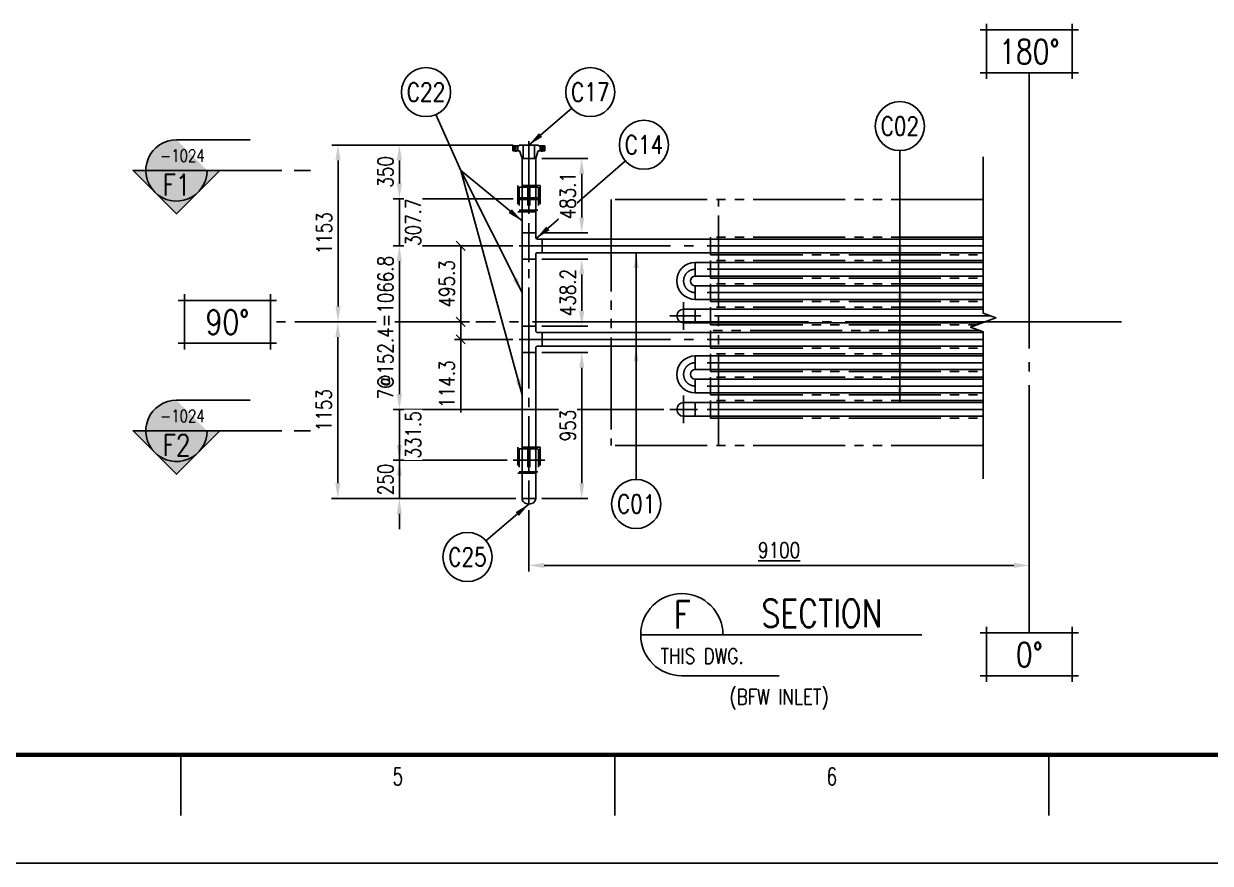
# Model space of a CAD drawing. Header units: millimetres. Extents: x 0 to 91981, y -132907 to 77676.
# Drawn here: x 69765 to 77501, y 41985 to 47460 of the extents above; entities that cross this region are included whole.
import ezdxf
from ezdxf.enums import TextEntityAlignment as Align

# ---------------------------------------------------------------- set-up
doc = ezdxf.new("R2010")
doc.units = ezdxf.units.MM
doc.header["$LTSCALE"] = 60
for name, pattern in [('CENTER', [7, 4, -1, 1, -1]), ('JNK-CENTER', [34, 30, -1.5, 1, -1.5]), ('JNK-HIDDEN', [3, 2, -1]), ('JNK-PHANTOM', [15, 10, -1, 1, -1, 1, -1])]:
    doc.linetypes.add(name, pattern=pattern)
for name, color, linetype in [('CEN-R', 1, 'JNK-CENTER'), ('CENTER-R', 1, 'CENTER'), ('CON-C', 4, 'Continuous'), ('CON-G', 3, 'Continuous'), ('CON-W', 7, 'Continuous'), ('CON-Y', 2, 'Continuous'), ('Dim-W', 7, 'Continuous'), ('HID-Y', 2, 'JNK-HIDDEN'), ('PHA-W', 7, 'JNK-PHANTOM')]:
    doc.layers.add(name, color=color, linetype=linetype)
doc.layers.add('CONT-G', color=3, linetype='Continuous', lineweight=25)
doc.styles.add('ROMANS', font='ROMANS.shx', dxfattribs={"width": 0.8})
doc.styles.add('SIMPLEX', font='simplex.shx', dxfattribs={"width": 0.8})
doc.dimstyles.new('DIM40', dxfattribs={"dimscale": 40, "dimtxt": 2.5, "dimasz": 2.5, "dimexe": 1, "dimexo": 1, "dimgap": 1, "dimtad": 1, "dimdec": 1, "dimdsep": 46, "dimtxsty": 'SIMPLEX', "dimcen": 0, "dimclrd": 256, "dimclre": 256, "dimclrt": 2, "dimadec": 1, "dimazin": 2, "dimtfac": 1, "dimtdec": 1, "dimtix": 1, "dimtmove": 2, "dimatfit": 2, "dimfxl": 1, "dimarcsym": 1})

# ---------------------------------------------------------------- blocks, each defined once
blk = doc.blocks.new('*D1491')
at = {"layer": 'DEFPOINTS', "color": 0, "transparency": 16777216}
for p in [(72994.75171092003, 46668.83746080197), (71813.80171092026, 45515.87686389958), (72711.25252562192, 45515.87686389958)]:
    blk.add_point(p, dxfattribs=at)
at = {"layer": 'Dim-W', "lineweight": -2, "transparency": 16777216}
for p, q in [((72954.75171092003, 46668.83746080197), (71773.80171092026, 46668.83746080197)), ((71813.80171092026, 46568.83746080197), (71813.80171092026, 45615.87686389958)), ((72671.25252562192, 45515.87686389958), (71773.80171092026, 45515.87686389958))]:
    blk.add_line(p, q, dxfattribs=at)
at = {"layer": 'Dim-W', "transparency": 16777216}
for points in [[(71797.13504425359, 46568.83746080197), (71830.46837758693, 46568.83746080197), (71813.80171092026, 46668.83746080197)], [(71797.13504425359, 45615.87686389958), (71830.46837758693, 45615.87686389958), (71813.80171092026, 45515.87686389958)]]:
    blk.add_solid(points, dxfattribs=at)
at = {"layer": 'Dim-W', "color": 2, "transparency": 16777216, "insert": (71723.80171092025, 46092.35716235079), "char_height": 100, "attachment_point": 5, "rotation": 90, "style": 'SIMPLEX'}
blk.add_mtext('1153', dxfattribs=at)
blk = doc.blocks.new('*D1492')
at = {"layer": 'DEFPOINTS', "color": 0, "transparency": 16777216}
for p in [(72711.25252562192, 45515.87686389958), (71812.40526660583, 44362.83746080153), (73013.80171092028, 44362.83746080153)]:
    blk.add_point(p, dxfattribs=at)
at = {"layer": 'Dim-W', "lineweight": -2, "transparency": 16777216}
for p, q in [((72671.25252562192, 45515.87686389958), (71772.40526660583, 45515.87686389958)), ((71812.40526660583, 45415.87686389958), (71812.40526660583, 44462.83746080153)), ((72973.80171092028, 44362.83746080153), (71772.40526660583, 44362.83746080153))]:
    blk.add_line(p, q, dxfattribs=at)
at = {"layer": 'Dim-W', "transparency": 16777216}
for points in [[(71795.73859993916, 45415.87686389958), (71829.0719332725, 45415.87686389958), (71812.40526660583, 45515.87686389958)], [(71795.73859993916, 44462.83746080153), (71829.0719332725, 44462.83746080153), (71812.40526660583, 44362.83746080153)]]:
    blk.add_solid(points, dxfattribs=at)
at = {"layer": 'Dim-W', "color": 2, "transparency": 16777216, "insert": (71722.40526660581, 44939.35716235056), "char_height": 100, "attachment_point": 5, "rotation": 90, "style": 'SIMPLEX'}
blk.add_mtext('1153', dxfattribs=at)
blk = doc.blocks.new('*D1493')
at = {"layer": 'DEFPOINTS', "color": 0, "transparency": 16777216}
for p in [(72213.80171092029, 46011.13746080193), (72993.80171092051, 46011.13746080193), (73977.05171092019, 44944.33746080179)]:
    blk.add_point(p, dxfattribs=at)
at = {"layer": 'Dim-W', "lineweight": -2, "transparency": 16777216}
for p, q in [((72953.80171092051, 46011.13746080193), (72173.80171092029, 46011.13746080193)), ((72213.80171092029, 45044.33746080179), (72213.80171092029, 45911.13746080193)), ((73937.05171092019, 44944.33746080179), (72173.80171092029, 44944.33746080179))]:
    blk.add_line(p, q, dxfattribs=at)
at = {"layer": 'Dim-W', "transparency": 16777216}
for points in [[(72197.13504425362, 45911.13746080193), (72230.46837758696, 45911.13746080193), (72213.80171092029, 46011.13746080193)], [(72197.13504425362, 45044.33746080179), (72230.46837758696, 45044.33746080179), (72213.80171092029, 44944.33746080179)]]:
    blk.add_solid(points, dxfattribs=at)
at = {"layer": 'Dim-W', "color": 2, "transparency": 16777216, "insert": (72123.80171092028, 45477.73746080184), "char_height": 100, "attachment_point": 5, "rotation": 90, "style": 'SIMPLEX', "bg_fill": 3, "box_fill_scale": 1.1, "bg_fill_color": 256, "bg_fill_true_color": 13158600, "bg_fill_transparency": 0}
blk.add_mtext('7@152.4=1066.8', dxfattribs=at)
blk = doc.blocks.new('P-FLG SIDE  3.0 600 WNRF')
at = {"layer": 'CEN-R'}
for p, q in [((0.75, 84.15000000000146), (44.24185984725773, 84.15000000000146)), ((-26, 0), (115.1551767844649, 0)), ((0.75, -84.15000000000146), (43.93921690004936, -84.15000000000146))]:
    blk.add_line(p, q, dxfattribs=at)
at = {"layer": 'CONT-G'}
for p, q in [((6.349999999991269, 105), (38.10000000000582, 105)), ((6.349999999991269, 63.5), (6.349999999991269, 105)), ((6.349999999991269, 95.15000000000146), (38.10000000000582, 95.15000000000146)), ((38.09999999999127, 63.5), (38.09999999999127, 105)), ((0, 63.5), (6.349999999991269, 63.5)), ((0, 63.5), (0, -63.5)), ((0, 36.36999999999534), (88.89999999999418, 36.37000000000262)), ((6.349999999991269, 73.15000000000146), (38.10000000000582, 73.15000000000146)), ((41.37169826337777, 59.17088059256639), (88.89999999999418, 44.45000000000437)), ((88.89999999999418, 44.45000000001164), (88.89999999999418, -44.45000000001164)), ((0, -36.37000000000262), (88.89999999999418, -36.37000000000262)), ((0, -63.5), (6.349999999991269, -63.5)), ((6.349999999991269, -63.5), (6.349999999991269, -105)), ((6.349999999991269, -73.15000000000146), (38.10000000000582, -73.15000000000146)), ((38.09999999999127, -63.5), (38.09999999999127, -105)), ((41.37169826337777, -59.17088059256639), (88.89999999999418, -44.45000000000437)), ((6.349999999991269, -95.15000000000146), (38.10000000000582, -95.15000000000146)), ((6.349999999991269, -105), (38.10000000000582, -105))]:
    blk.add_line(p, q, dxfattribs=at)
for centre, start, end in [((42.59999999999127, 63.5), 180, 254.1597614159708), ((42.59999999999127, -63.5), 105.8402385840292, 180)]:
    blk.add_arc(centre, 4.5, start, end, dxfattribs=at)
blk = doc.blocks.new('NORTH-AG')
at = {"layer": 'CON-Y'}
for p, q in [((-6.999999999999996, 4.5), (-6.999999999999996, -4.5)), ((7.000000000000007, 4.500000000000002), (7, -4.5)), ((-8, 3.5), (8, 3.5)), ((-8, -3.499999999999999), (8, -3.5))]:
    blk.add_line(p, q, dxfattribs=at)
at = {"layer": 'CON-C', "style": 'SIMPLEX', "width": 0.8}
blk.add_attdef('0', text='', height=4, dxfattribs=at).set_placement((0, -2.06), align=Align.CENTER)
blk = doc.blocks.new('_Oblique')
at = {"color": 0, "linetype": 'ByBlock', "lineweight": -2}
blk.add_line((-0.5, -0.5), (0.5, 0.5), dxfattribs=at)
blk = doc.blocks.new('*D1466')
at = {"layer": 'DEFPOINTS', "color": 0, "transparency": 16777216}
for p in [(72613.80171092028, 46011.13746080195), (72993.80171092051, 46011.13746080195), (72711.25252562192, 45515.87686389958)]:
    blk.add_point(p, dxfattribs=at)
at = {"layer": 'Dim-W', "lineweight": -2, "transparency": 16777216}
for p, q in [((72953.80171092051, 46011.13746080195), (72573.80171092028, 46011.13746080195)), ((72613.80171092028, 45515.87686389958), (72613.80171092028, 46011.13746080195)), ((72671.25252562192, 45515.87686389958), (72573.80171092028, 45515.87686389958))]:
    blk.add_line(p, q, dxfattribs=at)
at = {"layer": 'Dim-W', "lineweight": -2, "transparency": 16777216, "xscale": 60, "yscale": 60, "zscale": 60}
for p, rotation in [((72613.80171092028, 46011.13746080195), 90), ((72613.80171092028, 45515.87686389958), 270)]:
    blk.add_blockref('_Oblique', p, dxfattribs=dict(at, rotation=rotation))
at = {"layer": 'Dim-W', "color": 2, "transparency": 16777216, "insert": (72523.80171092026, 45763.50716235078), "char_height": 100, "attachment_point": 5, "rotation": 90, "style": 'SIMPLEX'}
blk.add_mtext('495.3', dxfattribs=at)
blk = doc.blocks.new('*D1467')
at = {"layer": 'DEFPOINTS', "color": 0, "transparency": 16777216}
for p in [(73058.25171092029, 44327.26254076025), (76320.80091922941, 44327.26254076025), (76320.80091922941, 43927.26254076025)]:
    blk.add_point(p, dxfattribs=at)
at = {"layer": 'Dim-W', "lineweight": -2, "transparency": 16777216}
for p, q in [((73058.25171092029, 44287.26254076025), (73058.25171092029, 43887.26254076025)), ((76320.80091922941, 44287.26254076025), (76320.80091922941, 43887.26254076025)), ((73158.25171092029, 43927.26254076025), (76220.80091922941, 43927.26254076025))]:
    blk.add_line(p, q, dxfattribs=at)
at = {"layer": 'Dim-W', "transparency": 16777216}
for points in [[(73158.25171092029, 43943.92920742691), (73158.25171092029, 43910.59587409358), (73058.25171092029, 43927.26254076025)], [(76220.80091922941, 43943.92920742691), (76220.80091922941, 43910.59587409358), (76320.80091922941, 43927.26254076025)]]:
    blk.add_solid(points, dxfattribs=at)
at = {"layer": 'Dim-W', "color": 2, "transparency": 16777216, "insert": (74689.52631507485, 44027.26254076025), "char_height": 100, "attachment_point": 5, "style": 'SIMPLEX'}
blk.add_mtext('\\L9100', dxfattribs=at)
blk = doc.blocks.new('SECTITLE')
at = {"layer": 'CON-G'}
for p, q in [((-1.7, 0), (44.09999999999997, 0)), ((4.999999999999999, -6.7), (20.85999999999999, -6.7))]:
    blk.add_line(p, q, dxfattribs=at)
blk.add_arc((5, 0), 6.7, 0, 270, dxfattribs=at)
at = {"layer": 'CON-C', "style": 'SIMPLEX', "width": 0.8}
for tag, p in [('A', (5.060000000000002, 1.039999999999964)), ('ELEVATION', (27.83000000000001, 1.22))]:
    blk.add_attdef(tag, text='', height=4.5, dxfattribs=at).set_placement(p, align=Align.CENTER)
at = {"layer": 'CON-Y', "style": 'SIMPLEX', "width": 0.8}
blk.add_attdef('SCALE', text='', height=2.5, dxfattribs=at).set_placement((44.90000000000001, -3.72), align=Align.RIGHT)
blk.add_attdef('H0000-0000', (1.539999999999953, -4.720000000000033), '', height=2.5, dxfattribs=at)
blk = doc.blocks.new('*D1473')
at = {"layer": 'DEFPOINTS', "color": 0, "transparency": 16777216}
for p in [(72711.25252562192, 45515.87686389958), (72613.80171092023, 45401.53746080186), (72993.80171092029, 45401.53746080186)]:
    blk.add_point(p, dxfattribs=at)
at = {"layer": 'Dim-W', "lineweight": -2, "transparency": 16777216}
for p, q in [((72671.25252562192, 45515.87686389958), (72573.80171092023, 45515.87686389958)), ((72613.80171092023, 45515.87686389958), (72613.80171092023, 45401.53746080186)), ((72953.80171092029, 45401.53746080186), (72573.80171092023, 45401.53746080186)), ((72613.80171092023, 45401.53746080186), (72613.80171092023, 44924.39460365892))]:
    blk.add_line(p, q, dxfattribs=at)
at = {"layer": 'Dim-W', "lineweight": -2, "transparency": 16777216, "xscale": 60, "yscale": 60, "zscale": 60}
for p, rotation in [((72613.80171092023, 45515.87686389958), 90), ((72613.80171092023, 45401.53746080186), 270)]:
    blk.add_blockref('_Oblique', p, dxfattribs=dict(at, rotation=rotation))
at = {"layer": 'Dim-W', "color": 2, "transparency": 16777216, "insert": (72523.80171092022, 45109.15650842083), "char_height": 100, "attachment_point": 5, "rotation": 90, "style": 'SIMPLEX', "bg_fill": 3, "box_fill_scale": 1.1, "bg_fill_color": 256, "bg_fill_true_color": 13158600, "bg_fill_transparency": 0}
blk.add_mtext('114.3', dxfattribs=at)
blk = doc.blocks.new('*D1433')
at = {"layer": 'DEFPOINTS', "color": 0, "transparency": 16777216}
for p in [(72213.80171092025, 46668.83746080197), (72995.75171091988, 46668.83746080197), (72995.75171091988, 46318.83746080197)]:
    blk.add_point(p, dxfattribs=at)
at = {"layer": 'PHA-W', "lineweight": -2, "transparency": 16777216}
for p, q in [((72955.75171091988, 46668.83746080197), (72173.80171092025, 46668.83746080197)), ((72213.80171092025, 46418.83746080197), (72213.80171092025, 46568.83746080197)), ((72955.75171091988, 46318.83746080197), (72173.80171092025, 46318.83746080197))]:
    blk.add_line(p, q, dxfattribs=at)
at = {"layer": 'PHA-W', "transparency": 16777216}
for points in [[(72197.13504425358, 46568.83746080197), (72230.46837758692, 46568.83746080197), (72213.80171092025, 46668.83746080197)], [(72197.13504425358, 46418.83746080197), (72230.46837758692, 46418.83746080197), (72213.80171092025, 46318.83746080197)]]:
    blk.add_solid(points, dxfattribs=at)
at = {"layer": 'PHA-W', "color": 2, "transparency": 16777216, "insert": (72123.80171092023, 46493.83746080197), "char_height": 100, "attachment_point": 5, "rotation": 90, "style": 'SIMPLEX'}
blk.add_mtext('350', dxfattribs=at)
blk = doc.blocks.new('*D1475')
at = {"layer": 'DEFPOINTS', "color": 0, "transparency": 16777216}
for p in [(72955.75171091987, 44612.8374608015), (72213.80171092025, 44362.83746080153), (73013.80171092028, 44362.83746080153)]:
    blk.add_point(p, dxfattribs=at)
at = {"layer": 'PHA-W', "lineweight": -2, "transparency": 16777216}
for p, q in [((72213.80171092025, 44712.8374608015), (72213.80171092025, 44812.8374608015)), ((72915.75171091987, 44612.8374608015), (72173.80171092025, 44612.8374608015)), ((72213.80171092025, 44612.8374608015), (72213.80171092025, 44362.83746080153)), ((72973.80171092028, 44362.83746080153), (72173.80171092025, 44362.83746080153)), ((72213.80171092025, 44262.83746080153), (72213.80171092025, 44162.83746080153))]:
    blk.add_line(p, q, dxfattribs=at)
at = {"layer": 'PHA-W', "transparency": 16777216}
for points in [[(72197.13504425358, 44712.8374608015), (72230.46837758692, 44712.8374608015), (72213.80171092025, 44612.8374608015)], [(72197.13504425358, 44262.83746080153), (72230.46837758692, 44262.83746080153), (72213.80171092025, 44362.83746080153)]]:
    blk.add_solid(points, dxfattribs=at)
at = {"layer": 'PHA-W', "color": 2, "transparency": 16777216, "insert": (72123.80171092023, 44487.83746080152), "char_height": 100, "attachment_point": 5, "rotation": 90, "style": 'SIMPLEX'}
blk.add_mtext('250', dxfattribs=at)
blk = doc.blocks.new('*D1434')
at = {"layer": 'DEFPOINTS', "color": 0, "transparency": 16777216}
for p in [(72995.75171091988, 46318.83746080197), (72993.80171092051, 46011.13746080195)]:
    blk.add_point(p, dxfattribs=at)
at = {"layer": 'Dim-W', "lineweight": -2, "transparency": 16777216}
for p, q in [((72213.80171092025, 46418.83746080197), (72213.80171092025, 46518.83746080197)), ((72955.75171091988, 46318.83746080197), (72173.80171092025, 46318.83746080197)), ((72213.80171092025, 46011.13746080195), (72213.80171092025, 46318.83746080197)), ((72953.80171092051, 46011.13746080195), (72173.80171092025, 46011.13746080195)), ((72213.80171092025, 45911.13746080195), (72213.80171092025, 45811.13746080195))]:
    blk.add_line(p, q, dxfattribs=at)
at = {"layer": 'Dim-W', "transparency": 16777216}
for points in [[(72197.13504425358, 46418.83746080197), (72230.46837758692, 46418.83746080197), (72213.80171092025, 46318.83746080197)], [(72197.13504425358, 45911.13746080195), (72230.46837758692, 45911.13746080195), (72213.80171092025, 46011.13746080195)]]:
    blk.add_solid(points, dxfattribs=at)
at = {"layer": 'Dim-W', "color": 2, "transparency": 16777216, "insert": (72303.80171092023, 46164.98746080197), "char_height": 100, "attachment_point": 5, "rotation": 90, "style": 'SIMPLEX', "bg_fill": 3, "box_fill_scale": 1.1, "bg_fill_color": 256, "bg_fill_true_color": 13158600, "bg_fill_transparency": 0}
blk.add_mtext('307.7', dxfattribs=at)
at = {"layer": 'DEFPOINTS', "color": 0, "transparency": 16777216}
blk.add_point((72213.80171092025, 46318.83746080197), dxfattribs=at)
blk = doc.blocks.new('*D1476')
at = {"layer": 'DEFPOINTS', "color": 0, "transparency": 16777216}
for p in [(73977.05171092019, 44944.33746080179), (72955.75171091987, 44612.8374608015)]:
    blk.add_point(p, dxfattribs=at)
at = {"layer": 'Dim-W', "lineweight": -2, "transparency": 16777216}
for p, q in [((72213.80171092025, 45044.33746080179), (72213.80171092025, 45144.33746080179)), ((73937.05171092019, 44944.33746080179), (72173.80171092025, 44944.33746080179)), ((72213.80171092025, 44944.33746080179), (72213.80171092025, 44612.8374608015)), ((72915.75171091987, 44612.8374608015), (72173.80171092025, 44612.8374608015)), ((72213.80171092025, 44512.8374608015), (72213.80171092025, 44412.8374608015))]:
    blk.add_line(p, q, dxfattribs=at)
at = {"layer": 'Dim-W', "transparency": 16777216}
for points in [[(72197.13504425358, 45044.33746080179), (72230.46837758692, 45044.33746080179), (72213.80171092025, 44944.33746080179)], [(72197.13504425358, 44512.8374608015), (72230.46837758692, 44512.8374608015), (72213.80171092025, 44612.8374608015)]]:
    blk.add_solid(points, dxfattribs=at)
at = {"layer": 'Dim-W', "color": 2, "transparency": 16777216, "insert": (72303.80171092023, 44778.58746080165), "char_height": 100, "attachment_point": 5, "rotation": 90, "style": 'SIMPLEX', "bg_fill": 3, "box_fill_scale": 1.1, "bg_fill_color": 256, "bg_fill_true_color": 13158600, "bg_fill_transparency": 0}
blk.add_mtext('331.5', dxfattribs=at)
at = {"layer": 'DEFPOINTS', "color": 0, "transparency": 16777216}
blk.add_point((72213.80171092025, 44612.8374608015), dxfattribs=at)
blk = doc.blocks.new('support')
at = {"layer": 'CEN-R'}
for p, q in [((93732.97622777152, -7137.050519763568), (93732.97622777152, -6987.050519763568)), ((93670.47622777152, -7062.050519763568), (93795.47622777152, -7062.050519763569))]:
    blk.add_line(p, q, dxfattribs=at)
at = {"layer": 'HID-Y'}
for p, q in [((93660.10019004371, -6977.050519763568), (93660.10019004371, -7147.050519763568)), ((93805.85226550062, -6977.050519763568), (93660.10019004371, -6977.050519763568)), ((93670.47622777152, -6987.050519763569), (93795.47622777152, -6987.050519763568)), ((93670.47622777152, -6987.050519763568), (93670.47622777152, -7137.050519763568)), ((93726.97622777215, -6987.050519763568), (93726.97622777215, -7137.050519763568)), ((93738.97622777215, -6987.050519763568), (93738.97622777215, -7137.050519763568)), ((93795.47622777152, -6987.050519763568), (93795.47622777152, -7137.050519763568)), ((93805.85226550062, -6977.050519763569), (93805.85226550062, -7147.050519763568)), ((93670.47622777152, -7056.050519763568), (93795.47622777152, -7056.050519763569)), ((93670.47622777152, -7068.050519763568), (93795.47622777152, -7068.050519763569)), ((93660.10019004371, -7147.050519763568), (93805.85226550064, -7147.050519763568)), ((93670.47622777152, -7137.050519763569), (93795.47622777152, -7137.050519763568))]:
    blk.add_line(p, q, dxfattribs=at)
blk = doc.blocks.new('support2')
at = {"layer": 'CEN-R'}
for p, q in [((93732.97622777213, -5971.05051976355), (93732.97622777212, -6121.05051976355)), ((93732.97622777212, -5971.05051976355), (93732.97622777212, -6121.05051976355)), ((93630.47622777148, -6046.050519763551), (93836.72053305406, -6046.05051976355))]:
    blk.add_line(p, q, dxfattribs=at)
at = {"layer": 'HID-Y'}
for p, q in [((93660.10019004368, -5961.05051976355), (93660.10019004368, -6131.05051976355)), ((93805.8522655006, -5961.05051976355), (93660.10019004368, -5961.05051976355)), ((93670.47622777148, -5971.05051976355), (93795.47622777149, -5971.05051976355)), ((93670.47622777149, -5971.05051976355), (93670.47622777149, -6121.05051976355)), ((93726.97622777212, -5971.05051976355), (93726.97622777212, -6121.05051976355)), ((93738.97622777212, -5971.05051976355), (93738.97622777212, -6121.05051976355)), ((93795.47622777149, -5971.05051976355), (93795.47622777149, -6121.05051976355)), ((93805.8522655006, -5961.050519763551), (93805.8522655006, -6131.05051976355)), ((93660.10019004368, -6131.05051976355), (93805.85226550061, -6131.05051976355)), ((93670.47622777148, -6121.05051976355), (93795.47622777149, -6121.05051976355))]:
    blk.add_line(p, q, dxfattribs=at)
blk = doc.blocks.new('piec-tag')
at = {"layer": 'CON-Y'}
blk.add_circle((0, 0), 4, dxfattribs=at)
at = {"layer": 'CON-G', "style": 'SIMPLEX', "width": 0.8}
blk.add_attdef('P.N', text='', height=3, dxfattribs=at).set_placement((0, 0), align=Align.MIDDLE)
at = {"layer": 'CON-G', "style": 'SIMPLEX', "width": 0.8, "flags": 1}
blk.add_attdef('BOM', (4.48, -3.74), '', height=2.5, dxfattribs=at)
blk = doc.blocks.new('SECMARK3')
at = {"layer": 'CON-Y'}
h = blk.add_hatch(color=256, dxfattribs=at)
edge = h.paths.add_edge_path()
edge.add_line((14.75559885480128, -4.618527782440651e-14), (18.29113276073392, -3.535533905932771))
edge.add_arc((21.82666666666668, -4.685141163918161e-14), 5, 179.9999999999996, 224.9999999999998, ccw=False)
edge.add_line((16.82666666666668, -1.448670973532845e-14), (14.75559885480128, -4.618527782440651e-14))
edge = h.paths.add_edge_path()
edge.add_arc((21.82666666666668, -4.618527782440651e-14), 5, 179.9999999999996, 450)
h = blk.add_hatch(color=256, dxfattribs=at)
edge = h.paths.add_edge_path()
edge.add_line((28.89773447853207, -4.618527782440651e-14), (26.82666666666668, -4.2237748849338e-14))
edge.add_arc((21.82666666666668, -4.418687638008123e-14), 5, -44.99999999999977, 0, ccw=False)
edge.add_line((25.36220057259942, -3.535533905932772), (28.89773447853207, -4.618527782440651e-14))
h = blk.add_hatch(color=256, dxfattribs=at)
edge = h.paths.add_edge_path()
edge.add_line((21.82666666666668, -7.071067811865486), (25.36220057259942, -3.535533905932772))
edge.add_arc((21.82666666666668, -4.796163466380676e-14), 4.999999999999998, 224.9999999999998, 315.0000000000002, ccw=False)
edge.add_line((18.29113276073392, -3.535533905932771), (21.82666666666668, -7.071067811865486))
at = {"layer": 'CON-C'}
blk.add_line((0, 0), (2.633333333333308, 0), dxfattribs=at)
blk.add_lwpolyline([(4.666666666666639, 0), (28.89773447853207, -4.618527782440651e-14), (21.82666666666668, -7.071067811865486), (14.75559885480128, -4.618527782440651e-14)], dxfattribs=at)
at = {"layer": 'CON-Y'}
blk.add_line((21.82666666666668, 4.999999999999954), (9.823333333333341, 4.999999999999954), dxfattribs=at)
blk.add_arc((21.82666666666668, -4.618527782440651e-14), 5, 179.9999999999996, 90.00000000000001, dxfattribs=at)
at = {"layer": 'CON-C', "style": 'SIMPLEX', "width": 0.8}
blk.add_attdef('TAG', text='', height=3.5, dxfattribs=at).set_placement((21.80333333333334, -4.080000000000055), align=Align.CENTER)
at = {"layer": 'CON-Y', "style": 'SIMPLEX', "width": 0.8}
blk.add_attdef('H0000-0000', text='', height=2, dxfattribs=at).set_placement((24.52333333333334, 1.419999999999941), align=Align.RIGHT)
blk = doc.blocks.new('*D1488')
at = {"lineweight": -2, "transparency": 16777216}
for p, q in [((73142.7017109203, 46579.93746080156), (73442.7017109203, 46579.93746080156)), ((73402.7017109203, 46479.93746080156), (73402.7017109203, 46196.83746080188)), ((73142.7017109203, 46096.83746080188), (73442.7017109203, 46096.83746080188))]:
    blk.add_line(p, q, dxfattribs=at)
at = {"transparency": 16777216}
for points in [[(73386.03504425363, 46479.93746080156), (73419.36837758697, 46479.93746080156), (73402.7017109203, 46579.93746080156)], [(73386.03504425363, 46196.83746080188), (73419.36837758697, 46196.83746080188), (73402.7017109203, 46096.83746080188)]]:
    blk.add_solid(points, dxfattribs=at)
at = {"layer": 'DEFPOINTS', "color": 0, "transparency": 16777216}
for p in [(73102.7017109203, 46579.93746080156), (73102.7017109203, 46096.83746080188), (73402.7017109203, 46096.83746080188)]:
    blk.add_point(p, dxfattribs=at)
at = {"color": 2, "transparency": 16777216, "insert": (73312.70171092029, 46338.38746080173), "char_height": 100, "attachment_point": 5, "rotation": 90, "style": 'SIMPLEX', "bg_fill": 3, "box_fill_scale": 1.1, "bg_fill_color": 256, "bg_fill_true_color": 13158600, "bg_fill_transparency": 0}
blk.add_mtext('483.1', dxfattribs=at)
blk = doc.blocks.new('*D1489')
at = {"lineweight": -2, "transparency": 16777216}
for p, q in [((73142.70171092053, 45925.43746080191), (73442.7017109203, 45925.43746080191)), ((73402.7017109203, 45825.43746080191), (73402.7017109203, 45587.23746080181)), ((73142.7017109203, 45487.23746080181), (73442.7017109203, 45487.23746080181))]:
    blk.add_line(p, q, dxfattribs=at)
at = {"transparency": 16777216}
for points in [[(73386.03504425363, 45825.43746080191), (73419.36837758697, 45825.43746080191), (73402.7017109203, 45925.43746080191)], [(73386.03504425363, 45587.23746080181), (73419.36837758697, 45587.23746080181), (73402.7017109203, 45487.23746080181)]]:
    blk.add_solid(points, dxfattribs=at)
at = {"layer": 'DEFPOINTS', "color": 0, "transparency": 16777216}
for p in [(73102.70171092053, 45925.43746080191), (73102.7017109203, 45487.23746080181), (73402.7017109203, 45487.23746080181)]:
    blk.add_point(p, dxfattribs=at)
at = {"color": 2, "transparency": 16777216, "insert": (73312.70171092029, 45706.33746080187), "char_height": 100, "attachment_point": 5, "rotation": 90, "style": 'SIMPLEX'}
blk.add_mtext('438.2', dxfattribs=at)
blk = doc.blocks.new('*D1490')
at = {"lineweight": -2, "transparency": 16777216}
for p, q in [((73142.7017109203, 45315.83746080182), (73442.7017109203, 45315.83746080182)), ((73402.7017109203, 45215.83746080182), (73402.7017109203, 44462.8374608015)), ((73142.7017109203, 44362.8374608015), (73442.7017109203, 44362.8374608015))]:
    blk.add_line(p, q, dxfattribs=at)
at = {"transparency": 16777216}
for points in [[(73386.03504425363, 45215.83746080182), (73419.36837758697, 45215.83746080182), (73402.7017109203, 45315.83746080182)], [(73386.03504425363, 44462.8374608015), (73419.36837758697, 44462.8374608015), (73402.7017109203, 44362.8374608015)]]:
    blk.add_solid(points, dxfattribs=at)
at = {"layer": 'DEFPOINTS', "color": 0, "transparency": 16777216}
for p in [(73102.7017109203, 45315.83746080182), (73102.7017109203, 44362.8374608015), (73402.7017109203, 44362.8374608015)]:
    blk.add_point(p, dxfattribs=at)
at = {"color": 2, "transparency": 16777216, "insert": (73312.70171092029, 44839.33746080167), "char_height": 100, "attachment_point": 5, "rotation": 90, "style": 'SIMPLEX', "bg_fill": 3, "box_fill_scale": 1.1, "bg_fill_color": 256, "bg_fill_true_color": 13158600, "bg_fill_transparency": 0}
blk.add_mtext('953', dxfattribs=at)
blk = doc.blocks.new('TITLE')
at = {"color": 7}
for p, q in [((311.2195121951047, 17.68292682926827), (311.2195121951047, 7.780487804878013)), ((381.9512195121808, 17.68292682926827), (381.9512195121808, 7.780487804878013)), ((452.6829268292559, 17.68292682926827), (452.6829268292559, 7.780487804878013)), ((841, 0), (0, 0))]:
    blk.add_line(p, q, dxfattribs=at)
at = {"color": 7, "const_width": 0.7073170731707307}
blk.add_lwpolyline([(28.29268292683742, 17.68292682926827), (823.6707317073171, 17.68292682926827)], dxfattribs=at)
at = {"color": 7, "style": 'ROMANS', "width": 0.7}
for s, p in [('5', (346.5853658536425, 14.14634146341463)), ('6', (417.317073170718, 14.14634146341463))]:
    blk.add_text(s, height=2.829268292682921, dxfattribs=at).set_placement(p, align=Align.MIDDLE)

msp = doc.modelspace()

# ---------------------------------------------------------------- linework, layer by layer
at = {"linetype": 'Continuous'}
msp.add_lwpolyline([(76020.80091922941, 44491.37686389955), (76020.80091922941, 45451.37686389955), (75938.37659664577, 45481.37686389955), (76103.22524181305, 45541.37686389955), (76020.80091922941, 45571.37686389955), (76020.80091922941, 46591.37686389955)], dxfattribs=at)
at = {"layer": 'CEN-R'}
for p, q in [((76320.80091922941, 47142.19440523305), (76320.80091922941, 43487.26254076025)), ((76020.80091922941, 45858.73746080213), (74143.25171092009, 45858.73746080179)), ((74067.05171092007, 45643.9374608018), (74067.05171092007, 45463.9374608018)), ((76020.80091922941, 45706.33746080214), (74143.25171092009, 45706.33746080179)), ((76068.71528544833, 45553.93746080215), (74143.25171092009, 45553.93746080177)), ((76020.80091922941, 45249.13746080213), (74143.25171092009, 45249.13746080178)), ((74067.05171092019, 45034.33746080182), (74067.05171092019, 44854.33746080182)), ((76020.80091922941, 45096.73746080213), (74143.25171092009, 45096.73746080179)), ((76020.80091922941, 44944.33746080214), (74143.25171092007, 44944.33746080179))]:
    msp.add_line(p, q, dxfattribs=at)
for centre in [(74143.25171092009, 45782.53746080177), (74143.2517109201, 45172.93746080177)]:
    msp.add_arc(centre, 76.20000000001164, 90, 270, dxfattribs=at)
at = {"layer": 'CENTER-R'}
msp.add_line((71772.40526660583, 45515.87686389958), (71372.73119027763, 45515.87686389958), dxfattribs=at)
at = {"layer": 'CONT-G'}
for p, q in [((73013.80171092029, 46096.83746080188), (73013.80171092028, 46579.93746080087)), ((73102.70171092032, 46096.83746080188), (73102.7017109203, 46579.93746080156)), ((74067.05171092007, 45598.38746080175), (74143.25171092009, 45598.38746080175)), ((74067.05171092007, 45509.48746080179), (74143.25171092009, 45509.48746080179)), ((74067.05171092019, 44988.78746080177), (74143.2517109202, 44988.78746080177)), ((74067.05171092019, 44899.88746080181), (74143.2517109202, 44899.88746080181)), ((73013.80171092028, 44362.8374608015), (73102.7017109203, 44362.8374608015))]:
    msp.add_line(p, q, dxfattribs=at)
for points in [[(76020.80091922941, 45903.18746080177), (74143.25171092009, 45903.18746080177), (74143.25171092009, 45814.2874608018), (76020.80091922941, 45814.2874608018)], [(76020.80091922941, 45750.78746080177), (74143.25171092009, 45750.78746080177), (74143.25171092009, 45661.88746080181), (76020.80091922941, 45661.88746080181)], [(76020.80091922941, 45598.38746080175), (74143.25171092009, 45598.38746080175), (74143.25171092009, 45509.48746080179), (76015.60982688205, 45509.48746080179)], [(76020.80091922941, 45293.58746080176), (74143.25171092009, 45293.58746080176), (74143.25171092009, 45204.6874608018), (76020.80091922941, 45204.6874608018)], [(76020.80091922941, 45141.18746080177), (74143.25171092009, 45141.18746080177), (74143.25171092009, 45052.2874608018), (76020.80091922941, 45052.2874608018)], [(76020.80091922941, 44988.78746080177), (74143.25171092007, 44988.78746080177), (74143.25171092007, 44899.88746080181), (76020.80091922941, 44899.88746080181)]]:
    msp.add_lwpolyline(points, dxfattribs=at)
for points in [[(73013.80171092028, 44362.8374608015, 0.1199677858979614), (73017.0132735239, 44349.64499873781, 0.1049482967305522), (73026.82081449653, 44337.68219360014, 0.08894268530597449), (73040.82697605943, 44330.07550547356, 0.08019841759663703), (73058.25171092029, 44327.26254076025, 0.08019841759719169), (73075.67644578121, 44330.07550547356, 0.08894268530590466), (73089.68260734402, 44337.68219360014, 0.1049482967306037), (73099.49014831668, 44349.64499873787, 0.1199677858974263), (73102.7017109203, 44362.8374608015)], [(73013.80171092028, 44362.8374608015, 0.1199677858979614), (73017.0132735239, 44349.64499873781, 0.1049482967305522), (73026.82081449653, 44337.68219360014, 0.08894268530597449), (73040.82697605943, 44330.07550547356, 0.08019841759663703), (73058.25171092029, 44327.26254076025, 0.08019841759719169), (73075.67644578121, 44330.07550547356, 0.08894268530590466), (73089.68260734402, 44337.68219360014, 0.1049482967306037), (73099.49014831668, 44349.64499873787, 0.1199677858974085), (73102.7017109203, 44362.8374608015)]]:
    msp.add_lwpolyline(points, format="xyb", dxfattribs=at)
for centre, radius in [((74143.25171092009, 45782.53746080177), 120.6499999999942), ((74143.25171092009, 45782.53746080177), 31.7500000000291), ((74067.05171092007, 45553.93746080177), 44.44999999998254), ((74143.2517109201, 45172.93746080177), 120.6499999999942), ((74143.2517109201, 45172.93746080177), 31.7500000000291), ((74067.05171092019, 44944.33746080179), 44.44999999998254)]:
    msp.add_arc(centre, radius, 90, 270, dxfattribs=at)
at = {"layer": 'PHA-W'}
for p, q in [((76020.80091922941, 46314.37686389955), (73595.25171092003, 46314.37686389955)), ((74295.25171092001, 44708.37686389958), (74295.25171092003, 46314.37686389955)), ((76020.80091922941, 44708.37686389955), (73595.25171092003, 44708.37686389958))]:
    msp.add_line(p, q, dxfattribs=at)
for points in [[(76020.80091922941, 46068.58746080179), (74243.2517109202, 46068.58746080179), (74243.2517109202, 45953.6874608018), (76020.80091922941, 45953.6874608018)], [(76020.80091922941, 45916.1874608018), (74243.2517109202, 45916.1874608018), (74243.2517109202, 45801.2874608018), (76020.80091922941, 45801.2874608018)], [(76020.80091922941, 45763.7874608018), (74243.2517109202, 45763.7874608018), (74243.2517109202, 45648.88746080181), (76020.80091922941, 45648.88746080181)], [(76020.80091922941, 45611.38746080178), (74243.2517109202, 45611.38746080178), (74243.2517109202, 45496.48746080179), (75979.89262042913, 45496.48746080179)], [(75999.89097609196, 45458.98746080179), (74243.2517109202, 45458.98746080179), (74243.2517109202, 45344.08746080179), (76020.80091922941, 45344.08746080179)], [(76020.80091922941, 45306.58746080179), (74243.2517109202, 45306.58746080179), (74243.2517109202, 45191.6874608018), (76020.80091922941, 45191.6874608018)], [(76020.80091922941, 45154.1874608018), (74243.2517109202, 45154.1874608018), (74243.2517109202, 45039.2874608018), (76020.80091922941, 45039.2874608018)], [(76020.80091922941, 45001.7874608018), (74243.25171092019, 45001.7874608018), (74243.25171092019, 44886.88746080181), (76020.80091922941, 44886.88746080181)]]:
    msp.add_lwpolyline(points, dxfattribs=at)

# ---------------------------------------------------------------- block references
ref = msp.add_blockref('SECMARK3', (71633.64855666082, 46502.91574365553), dxfattribs=dict(xscale=-40, yscale=40, zscale=40))
ref.add_attrib('TAG', 'F1', dxfattribs={"layer": 'CON-C', "height": 140, "style": 'SIMPLEX', "width": 0.8000000000000002}).set_placement((70761.51522332749, 46339.71574365553), align=Align.CENTER)
ref.add_attrib('H0000-0000', '-1024', dxfattribs={"layer": 'CON-Y', "height": 80, "style": 'SIMPLEX', "width": 0.8}).set_placement((70945.28665189892, 46559.71574365553), align=Align.RIGHT)
ref = msp.add_blockref('SECMARK3', (71633.64855666082, 44804.85573941398), dxfattribs=dict(xscale=-40, yscale=40, zscale=40))
ref.add_attrib('TAG', 'F2', dxfattribs={"layer": 'CON-C', "height": 140, "style": 'SIMPLEX', "width": 0.8000000000000002}).set_placement((70761.51522332749, 44641.65573941397), align=Align.CENTER)
ref.add_attrib('H0000-0000', '-1024', dxfattribs={"layer": 'CON-Y', "height": 80, "style": 'SIMPLEX', "width": 0.8}).set_placement((70945.28665189892, 44861.65573941397), align=Align.RIGHT)
at = {"layer": 'CON-G', "rotation": 270}
msp.add_blockref('P-FLG SIDE  3.0 600 WNRF', (73058.25171092003, 46668.83746080197), dxfattribs=at)
at = {"layer": 'CON-W', "xscale": 40, "yscale": 40, "zscale": 40}
for name, p, values in [('NORTH-AG', (76320.80091922941, 47279.79288581625), {'0': '180%%D'}), ('piec-tag', (73458.52549383654, 47013.91773538011), {'P.N': 'C17'}), ('piec-tag', (75476.80108110666, 46792.09017781061), {'P.N': 'C02'}), ('piec-tag', (73808.05738022977, 46670.33853251045), {'P.N': 'C14'}), ('NORTH-AG', (71092.73119027763, 45515.87686389958), {'0': '90%%D'}), ('NORTH-AG', (76320.80091922941, 43347.26254076025), {'0': '0%%D'})]:
    msp.add_blockref(name, p, dxfattribs=at).add_auto_attribs(values)
at = {"layer": 'CON-W'}
ref = msp.add_blockref('piec-tag', (72387.52754094062, 47013.91773538011), dxfattribs=dict(at, xscale=-40, yscale=40, zscale=40))
ref.add_attrib('P.N', 'C22', dxfattribs={"layer": 'CON-G', "height": 120, "style": 'SIMPLEX', "width": 0.8000000000000002}).set_placement((72387.52754094062, 47013.91773538011), align=Align.MIDDLE)
ref = msp.add_blockref('piec-tag', (72657.97792799788, 43982.18226618928), dxfattribs=dict(at, xscale=40, yscale=40, zscale=40, rotation=179.9999999989571))
ref.add_attrib('P.N', 'C25', dxfattribs={"layer": 'CON-G', "height": 120, "rotation": 359.9999999989571, "style": 'SIMPLEX', "width": 0.8000000000000002}).set_placement((72657.97792799788, 43982.18226618928), align=Align.MIDDLE)
at = {"layer": 'Dim-W', "xscale": 40, "yscale": 40, "zscale": 40}
msp.add_blockref('SECTITLE', (73855.12631507486, 43475.26254076022), dxfattribs=at).add_auto_attribs({'H0000-0000': 'THIS DWG.', 'A': 'F', 'ELEVATION': 'SECTION'})

# ---------------------------------------------------------------- texts
at = {"layer": 'CON-Y', "style": 'SIMPLEX', "width": 0.8}
msp.add_text('(BFW INLET)', height=100.00000003, dxfattribs=at).set_placement((74689.52631507485, 43063.53751659396), align=Align.MIDDLE)

# ---------------------------------------------------------------- dimensions: what is measured, and where the dimension line sits
at = {"layer": 'Dim-W'}
dim = msp.add_linear_dim(base=(71813.80171092026, 45515.87686389958), p1=(72994.75171092003, 46668.83746080197), p2=(72711.25252562192, 45515.87686389958), angle=90, dimstyle='DIM40', override={"dimtmove": 0}, dxfattribs=at)
dim.commit()
dim.dimension.update_dxf_attribs({"geometry": '*D1491', "text_midpoint": (71813.80171092025, 46092.35716235079), "dimtype": 160})
dim = msp.add_linear_dim(base=(71812.40526660583, 44362.83746080153), p1=(72711.25252562192, 45515.87686389958), p2=(73013.80171092028, 44362.83746080153), angle=90, dimstyle='DIM40', dxfattribs=at)
dim.commit()
dim.dimension.update_dxf_attribs({"geometry": '*D1492', "text_midpoint": (71722.40526660581, 44939.35716235056)})
dim = msp.add_linear_dim(base=(76320.80091922941, 43927.26254076025), p1=(73058.25171092029, 44327.26254076025), p2=(76320.80091922941, 44327.26254076025), text='%%U9100', dimstyle='DIM40', dxfattribs=at)
dim.commit()
dim.dimension.update_dxf_attribs({"geometry": '*D1467', "text_midpoint": (74689.52631507485, 44027.26254076025)})
at = {"layer": 'PHA-W'}
for base, p1, p2, picture, middle in [((72213.80171092025, 46668.83746080197), (72995.75171091988, 46318.83746080197), (72995.75171091988, 46668.83746080197), '*D1433', (72123.80171092023, 46493.83746080197)), ((72213.80171092025, 44362.83746080153), (72955.75171091987, 44612.8374608015), (73013.80171092028, 44362.83746080153), '*D1475', (72123.80171092023, 44487.83746080152))]:
    dim = msp.add_linear_dim(base=base, p1=p1, p2=p2, angle=90, dimstyle='DIM40', dxfattribs=at)
    dim.commit()
    dim.dimension.update_dxf_attribs({"geometry": picture, "text_midpoint": middle})

# ---------------------------------------------------------------- leaders
for points in [[(73058.25171092003, 46668.83746080197), (73338.36143774993, 46908.27399621486)], [(75476.69008419634, 45597.85030324419), (75476.7072569647, 46632.09020675102)], [(75476.69008419634, 45902.65030324421), (75476.7072569647, 46632.09020675102)], [(75476.70153270858, 45293.0503034592), (75476.7072569647, 46632.09020675102)], [(75476.70487681663, 45750.3005126139), (75476.70487681663, 46632.09020673332)], [(75476.7072569647, 44988.25030356681), (75476.7072569647, 46632.09020675102)], [(75476.72204958502, 45140.70051293652), (75476.7072569647, 46632.09020675102)], [(73106.42145479946, 46059.30720468087), (73687.89332414317, 46564.6947933452)], [(73058.25171092068, 44327.26254076014), (72778.14198408641, 44087.82600535234)]]:
    msp.add_leader(points, dimstyle='DIM40', override={"dimgap": 1, "dimtad": 0})

# ---------------------------------------------------------------- next in the draw order: dimensions: what is measured, and where the dimension line sits
at = {"layer": 'Dim-W'}
dim = msp.add_linear_dim(base=(72213.80171092029, 46011.13746080193), p1=(73977.05171092019, 44944.33746080179), p2=(72993.80171092051, 46011.13746080193), angle=90, text='7@152.4=<>', dimstyle='DIM40', override={"dimtmove": 0, "dimtfill": 1}, dxfattribs=at)
dim.commit()
dim.dimension.update_dxf_attribs({"geometry": '*D1493', "text_midpoint": (72213.80171092028, 45477.73746080184), "dimtype": 160})

# ---------------------------------------------------------------- next in the draw order: linework, layer by layer
at = {"layer": 'CEN-R'}
for p, q in [((73058.25171092052, 45905.43746080191), (73058.25171092052, 46116.83746080188)), ((73163.95171092053, 46011.13746080193), (72993.80171092051, 46011.13746080193)), ((76020.80091922941, 46011.13746080213), (73143.95171092053, 46011.13746080178)), ((76920.80091922941, 45515.87686389958), (72711.25252562192, 45515.87686389958)), ((73058.2517109203, 45295.83746080185), (73058.2517109203, 45507.23746080181)), ((74157.05171092007, 45553.93746080177), (73977.05171092007, 45553.93746080177)), ((73163.95171092032, 45401.53746080186), (72993.80171092029, 45401.53746080186)), ((73102.7017109203, 45401.5374608018), (73147.7017109203, 45401.5374608018)), ((76020.80091922941, 45401.53746080212), (73143.95171092032, 45401.53746080186)), ((74157.05171092019, 44944.33746080179), (73977.05171092019, 44944.33746080179))]:
    msp.add_line(p, q, dxfattribs=at)
at = {"layer": 'CENTER-R'}
msp.add_line((73058.25171092052, 46579.93746080197), (73058.25171092052, 44327.26254076025), dxfattribs=at)
at = {"layer": 'CONT-G'}
for p, q in [((73013.80171092029, 45487.23746080181), (73013.80171092029, 45925.43746080188)), ((73102.7017109203, 45487.23746080179), (73102.7017109203, 45925.43746080191)), ((73013.80171092028, 44362.8374608015), (73013.80171092029, 45315.83746080185)), ((73102.7017109203, 44362.8374608015), (73102.7017109203, 45315.83746080182))]:
    msp.add_line(p, q, dxfattribs=at)
for points in [[(73143.95171092053, 45966.68746080191), (73143.95171092053, 46055.58746080194), (73115.40171092055, 46055.58746080194, -0.414213562373095), (73102.70171092053, 46068.28746080195), (73102.70171092053, 46096.83746080188), (73013.80171092051, 46096.83746080188), (73013.80171092051, 45925.43746080191), (73102.70171092053, 45925.43746080191), (73102.70171092053, 45953.9874608019, -0.414213562373069), (73115.40171092055, 45966.68746080191), (73143.95171092053, 45966.68746080191)], [(73143.95171092032, 45357.08746080185), (73143.95171092032, 45445.98746080187), (73115.40171092033, 45445.98746080187, -0.414213562373095), (73102.70171092032, 45458.68746080188), (73102.70171092032, 45487.23746080181), (73013.80171092029, 45487.23746080181), (73013.80171092029, 45315.83746080185), (73102.70171092032, 45315.83746080185), (73102.70171092032, 45344.38746080184, -0.414213562373069), (73115.40171092033, 45357.08746080185), (73143.95171092032, 45357.08746080185)]]:
    msp.add_lwpolyline(points, format="xyb", dxfattribs=at)
for points in [[(76020.80091922941, 46055.58746080176), (73143.95171092053, 46055.58746080176), (73143.95171092053, 45966.6874608018), (76020.80091922941, 45966.6874608018)], [(76020.80091922941, 45445.98746080176), (73143.95171092032, 45445.98746080184), (73143.95171092032, 45357.08746080188), (76020.80091922941, 45357.08746080179)]]:
    msp.add_lwpolyline(points, dxfattribs=at)
at = {"layer": 'PHA-W'}
msp.add_line((73595.25171092003, 46314.37686389955), (73595.25171092001, 44708.37686389958), dxfattribs=at)

# ---------------------------------------------------------------- next in the draw order: dimensions: what is measured, and where the dimension line sits
dim = msp.add_linear_dim(base=(73402.7017109203, 45487.23746080181), p1=(73102.70171092053, 45925.43746080191), p2=(73102.7017109203, 45487.23746080181), angle=90, dimstyle='DIM40')
dim.commit()
dim.dimension.update_dxf_attribs({"geometry": '*D1489', "text_midpoint": (73312.70171092029, 45706.33746080187)})
at = {"layer": 'Dim-W'}
dim = msp.add_linear_dim(base=(72613.80171092028, 46011.13746080195), p1=(72711.25252562192, 45515.87686389958), p2=(72993.80171092051, 46011.13746080195), angle=90, dimstyle='DIM40', override={"dimasz": 1.5, "dimblk1": 'Oblique', "dimblk2": 'Oblique', "dimsah": 1, "dimtmove": 0}, dxfattribs=at)
dim.commit()
dim.dimension.update_dxf_attribs({"geometry": '*D1466', "text_midpoint": (72523.80171092026, 45763.50716235078)})

# ---------------------------------------------------------------- next in the draw order: dimensions: what is measured, and where the dimension line sits
dim = msp.add_linear_dim(base=(72213.80171092025, 46318.83746080197), p1=(72993.80171092051, 46011.13746080195), p2=(72995.75171091988, 46318.83746080197), angle=90, dimstyle='DIM40', override={"dimtad": 4, "dimtmove": 0, "dimtfill": 1}, dxfattribs=at)
dim.commit()
dim.dimension.update_dxf_attribs({"geometry": '*D1434', "text_midpoint": (72303.80171092023, 46164.98746080197)})
dim = msp.add_linear_dim(base=(72613.80171092023, 45401.53746080186), p1=(72711.25252562192, 45515.87686389958), p2=(72993.80171092029, 45401.53746080186), angle=90, dimstyle='DIM40', override={"dimasz": 1.5, "dimblk1": 'Oblique', "dimblk2": 'Oblique', "dimsah": 1, "dimtmove": 0, "dimtfill": 1}, dxfattribs=at)
dim.commit()
dim.dimension.update_dxf_attribs({"geometry": '*D1473', "text_midpoint": (72613.80171092022, 45109.15650842083), "dimtype": 160})

# ---------------------------------------------------------------- next in the draw order: linework, layer by layer
msp.add_line((72452.30933253732, 46867.61900169618), (72613.8017109203, 46502.9157436554))

# ---------------------------------------------------------------- next in the draw order: block references
msp.add_blockref('support', (-20674.72451685149, 53380.88798056552))

# ---------------------------------------------------------------- next in the draw order: dimensions: what is measured, and where the dimension line sits
dim = msp.add_linear_dim(base=(72213.80171092025, 44612.8374608015), p1=(73977.05171092019, 44944.33746080179), p2=(72955.75171091987, 44612.8374608015), angle=90, dimstyle='DIM40', override={"dimtad": 4, "dimtfill": 1}, dxfattribs=at)
dim.commit()
dim.dimension.update_dxf_attribs({"geometry": '*D1476', "text_midpoint": (72303.80171092023, 44778.58746080165)})

# ---------------------------------------------------------------- next in the draw order: leaders
for points in [[(73013.80171092051, 46173.85189288226), (72613.8017109203, 46502.9157436554)], [(73013.80171092003, 45706.33746080209), (72613.8017109203, 46502.9157436554)]]:
    msp.add_leader(points, dimstyle='DIM40', override={"dimgap": 1, "dimtad": 0})

# ---------------------------------------------------------------- next in the draw order: block references
msp.add_blockref('support2', (-20674.72451685161, 50658.88798056505))
at = {"layer": 'CON-W'}
ref = msp.add_blockref('piec-tag', (73757.7865508804, 44327.97030503546), dxfattribs=dict(at, xscale=-40, yscale=40, zscale=40, rotation=180))
ref.add_attrib('P.N', 'C01', dxfattribs={"layer": 'CON-G', "height": 120, "style": 'SIMPLEX', "width": 0.8000000000000002}).set_placement((73757.7865508804, 44327.97030503546), align=Align.MIDDLE)

# ---------------------------------------------------------------- next in the draw order: dimensions: what is measured, and where the dimension line sits
dim = msp.add_linear_dim(base=(73402.7017109203, 46096.83746080188), p1=(73102.7017109203, 46579.93746080156), p2=(73102.7017109203, 46096.83746080188), angle=90, dimstyle='DIM40', override={"dimtfill": 1})
dim.commit()
dim.dimension.update_dxf_attribs({"geometry": '*D1488', "text_midpoint": (73312.70171092029, 46338.38746080173)})

# ---------------------------------------------------------------- next in the draw order: leaders
for points in [[(73013.80171092002, 45039.22327497147), (72613.8017109203, 46502.9157436554)], [(73757.7017951026, 45966.6874608018), (73757.69272673843, 44487.97027752617)], [(73757.69034659036, 45357.0874610168), (73757.69034659036, 44780.0977668974)]]:
    msp.add_leader(points, dimstyle='DIM40', override={"dimgap": 1, "dimtad": 0})

# ---------------------------------------------------------------- next in the draw order: dimensions: what is measured, and where the dimension line sits
dim = msp.add_linear_dim(base=(73402.7017109203, 44362.8374608015), p1=(73102.7017109203, 45315.83746080182), p2=(73102.7017109203, 44362.8374608015), angle=90, dimstyle='DIM40', override={"dimtfill": 1})
dim.commit()
dim.dimension.update_dxf_attribs({"geometry": '*D1490', "text_midpoint": (73312.70171092029, 44839.33746080167)})

# ---------------------------------------------------------------- next in the draw order: block references
at = {"linetype": 'ByBlock', "xscale": 39.99999999599993, "yscale": 39.99999999599993, "zscale": 39.99999999599993}
msp.add_blockref('TITLE', (58340.56200914497, 41984.79922962864), dxfattribs=at)

doc.saveas('drawing.dxf')
